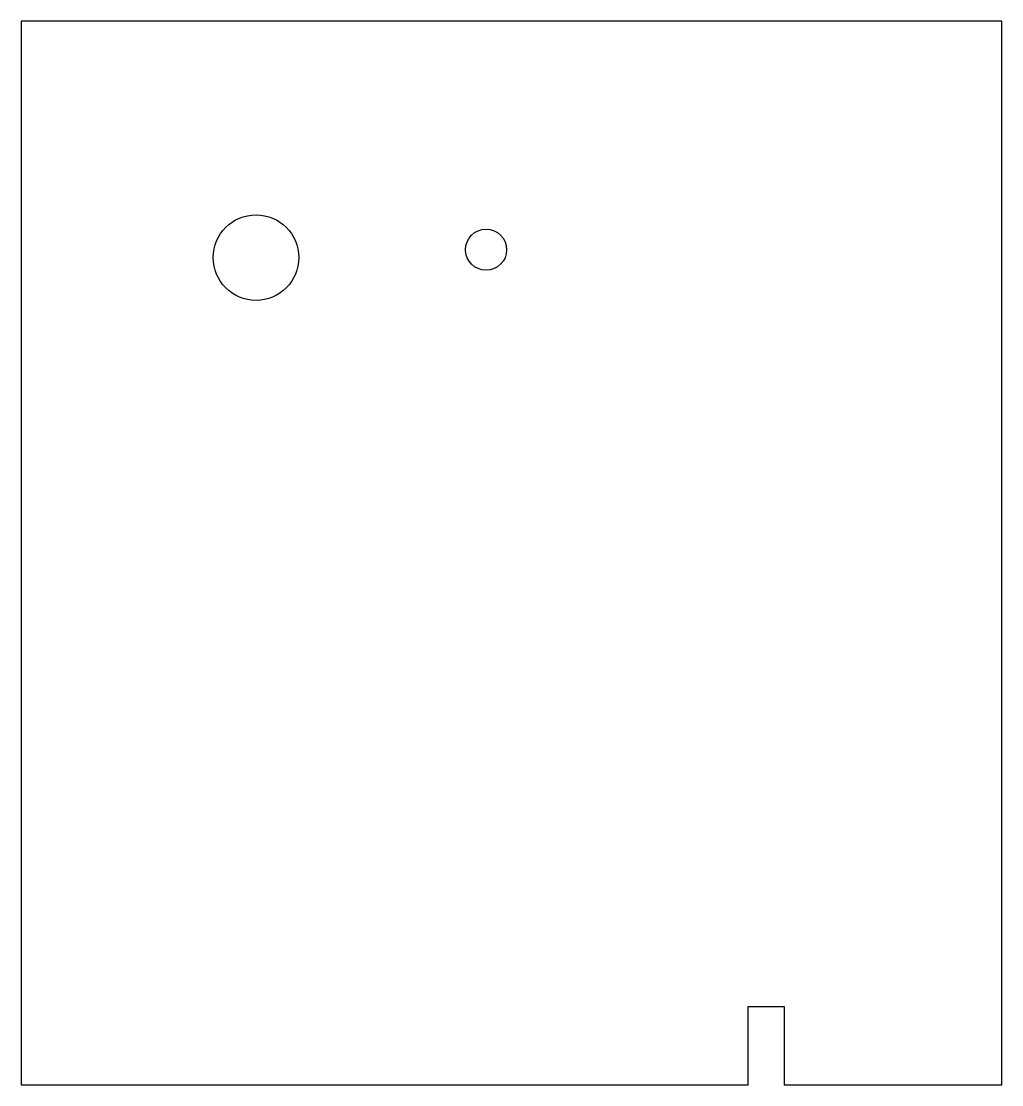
# Model space of a CAD drawing. Header units: millimetres. Extents: x 0 to 129, y 0 to 140.
import ezdxf

# ---------------------------------------------------------------- set-up
doc = ezdxf.new("R2010")
doc.units = ezdxf.units.MM
doc.layers.add('CUT', color=7, linetype='Continuous')

msp = doc.modelspace()

# ---------------------------------------------------------------- linework, layer by layer
at = {"layer": 'CUT'}
for p, q in [((129.24, 140.19), (0, 140.19)), ((0, 140.19), (0, 0)), ((129.24, 0), (129.24, 140.19)), ((95.81, 0), (95.81, 10.3)), ((95.81, 10.3), (100.54, 10.3)), ((100.54, 10.3), (100.54, 0)), ((0, 0), (95.81, 0)), ((100.54, 0), (129.24, 0))]:
    msp.add_line(p, q, dxfattribs=at)
for centre, radius in [((30.94, 109.04), 5.64), ((61.27, 110.08), 2.71)]:
    msp.add_circle(centre, radius, dxfattribs=at)

doc.saveas('drawing.dxf')
